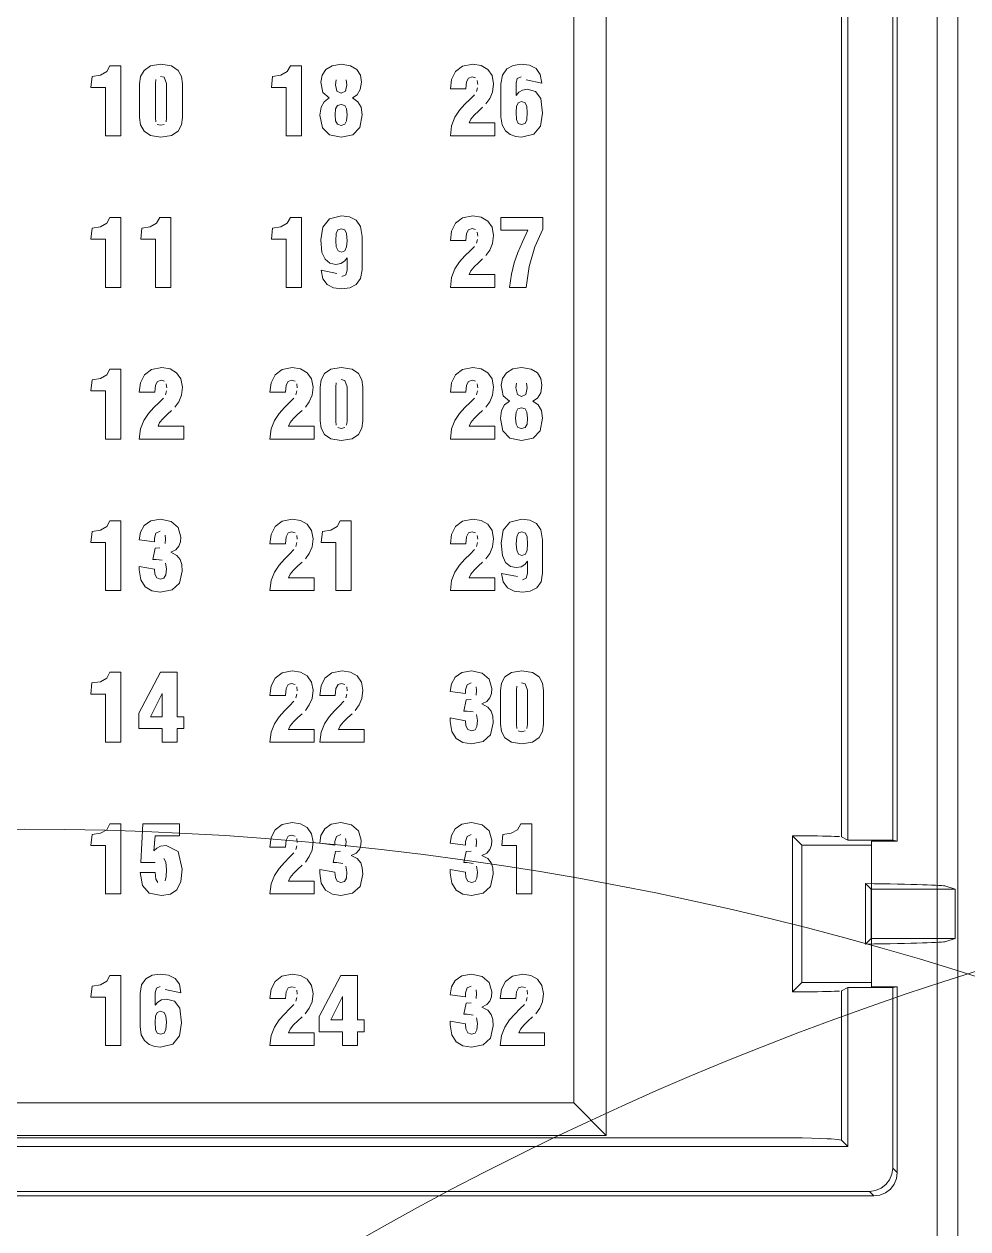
# Model space of a CAD drawing. Header units: millimetres. Extents: x -6000 to 26000, y -6000 to 26000.
# Drawn here: x 122.663 to 125.454, y -4328.751 to -4325.187 of the extents above; entities that cross this region are included whole.
import ezdxf

# ---------------------------------------------------------------- set-up
doc = ezdxf.new("R2010")
doc.units = ezdxf.units.MM
doc.header["$MEASUREMENT"] = 0
doc.layers.add('Чертеж и Рисунок_Ном._пера__7', color=7, linetype='Continuous', lineweight=15)

msp = doc.modelspace()

# ---------------------------------------------------------------- linework, layer by layer
at = {"layer": 'Чертеж и Рисунок_Ном._пера__7', "color": 7, "linetype": 'Continuous', "lineweight": 15}
for p, q in [((125.3639, -4328.7722), (125.3639, -4322.1764)), ((125.4242, -4322.1764), (125.4242, -4328.7722)), ((125.4242, -4322.1764), (125.4242, -4328.7722)), ((125.4242, -4328.7305), (125.4242, -4322.1767)), ((125.0804, -4327.5917), (125.0804, -4323.0256)), ((125.0996, -4327.6013), (125.0996, -4323.016)), ((125.2322, -4327.6013), (125.2322, -4323.016)), ((125.2456, -4323.0133), (125.2456, -4327.6039)), ((124.2885, -4328.3784), (124.2885, -4324.4836)), ((124.3849, -4324.58), (124.3849, -4328.4748)), ((124.9355, -4327.5883), (124.9634, -4327.6162)), ((124.9355, -4328.0504), (124.9355, -4327.5883)), ((125.0996, -4327.6013), (125.0804, -4327.5917)), ((125.2322, -4327.6013), (125.0996, -4327.6013)), ((125.1691, -4327.6039), (125.1691, -4327.6162)), ((125.2456, -4327.6039), (125.1691, -4327.6039)), ((125.2456, -4327.6039), (125.2322, -4327.6013)), ((124.9634, -4328.0226), (124.9634, -4327.6162)), ((124.9634, -4327.6162), (125.1691, -4327.6162)), ((125.1691, -4328.0226), (125.1691, -4327.6162)), ((125.1512, -4327.73), (125.1512, -4327.9088)), ((125.1512, -4327.73), (125.1679, -4327.7467)), ((125.1679, -4327.7467), (125.1679, -4327.8921)), ((125.4169, -4327.7467), (125.1679, -4327.7467)), ((125.4169, -4327.7467), (125.3892, -4327.7374)), ((125.4169, -4327.7467), (125.4169, -4327.8921)), ((125.1512, -4327.9088), (125.1679, -4327.8921)), ((125.1679, -4327.8921), (125.4169, -4327.8921)), ((125.3892, -4327.9013), (125.4169, -4327.8921)), ((124.9355, -4328.0504), (124.9634, -4328.0226)), ((124.9634, -4328.0226), (125.1691, -4328.0226)), ((125.1691, -4328.0348), (125.1691, -4328.0226)), ((125.0996, -4328.0375), (125.0804, -4328.0471)), ((125.0804, -4328.4887), (125.0804, -4328.0471)), ((125.2322, -4328.0375), (125.0996, -4328.0375)), ((125.0996, -4328.5079), (125.0996, -4328.0375)), ((125.2456, -4328.0348), (125.1691, -4328.0348)), ((125.2456, -4328.0348), (125.2322, -4328.0375)), ((125.2322, -4328.5713), (125.2322, -4328.0375)), ((125.2456, -4328.0348), (125.2456, -4328.5847)), ((120.917, -4328.3784), (124.2885, -4328.3784)), ((124.2885, -4328.3784), (124.3849, -4328.4748)), ((124.8719, -4328.4817), (120.3336, -4328.4817)), ((124.3849, -4328.4748), (120.8206, -4328.4748)), ((125.0804, -4328.4887), (125.0996, -4328.5079)), ((120.1059, -4328.5079), (125.0996, -4328.5079)), ((125.2456, -4328.5847), (125.2322, -4328.5713)), ((125.1763, -4328.654), (120.0291, -4328.654)), ((120.0425, -4328.6406), (125.163, -4328.6406)), ((125.1763, -4328.654), (125.163, -4328.6406))]:
    msp.add_line(p, q, dxfattribs=at)
at = {"layer": 'Чертеж и Рисунок_Ном._пера__7', "color": 7, "linetype": 'Continuous', "lineweight": 15, "flags": 128}
for points in [[(122.904, -4325.5176), (122.9494, -4325.5176), (122.9494, -4325.3106), (122.917, -4325.3106), (122.9075, -4325.3275)], [(123.0178, -4325.324), (123.0076, -4325.3426)], [(123.037, -4325.311), (123.0178, -4325.324)], [(123.0674, -4325.3062), (123.037, -4325.311)], [(123.0991, -4325.3111), (123.0674, -4325.3062)], [(123.1187, -4325.3241), (123.0991, -4325.3111)], [(123.1286, -4325.3427), (123.1187, -4325.3241)], [(123.4378, -4325.5176), (123.4831, -4325.5176), (123.4831, -4325.3106), (123.4507, -4325.3106), (123.4413, -4325.3275)], [(123.5743, -4325.3104), (123.5555, -4325.3217), (123.5443, -4325.3383)], [(123.6006, -4325.3062), (123.5743, -4325.3104)], [(123.6287, -4325.3104), (123.6006, -4325.3062)], [(123.6473, -4325.3219), (123.6287, -4325.3104)], [(123.6577, -4325.3386), (123.6473, -4325.3219)], [(123.9597, -4325.312), (123.9392, -4325.3279)], [(123.9901, -4325.3062), (123.9597, -4325.312)], [(124.0147, -4325.31), (123.9901, -4325.3062)], [(124.0342, -4325.3213), (124.0147, -4325.31)], [(124.047, -4325.3395), (124.0342, -4325.3213)], [(124.0908, -4325.32), (124.078, -4325.338)], [(124.1331, -4325.3062), (124.1098, -4325.3096), (124.0908, -4325.32)], [(124.1577, -4325.3092), (124.1331, -4325.3062)], [(124.1771, -4325.319), (124.1577, -4325.3092)], [(124.1898, -4325.3362), (124.1771, -4325.319)], [(122.8889, -4325.3383), (122.864, -4325.3421), (122.8607, -4325.3748), (122.904, -4325.3748), (122.904, -4325.5176)], [(122.9075, -4325.3275), (122.8889, -4325.3383)], [(123.0076, -4325.3426), (123.0047, -4325.3642)], [(123.0526, -4325.4766), (123.0515, -4325.4649), (123.0515, -4325.3633), (123.0526, -4325.3516)], [(123.0668, -4325.3418), (123.0774, -4325.3443)], [(123.0774, -4325.3443), (123.0845, -4325.3633), (123.0845, -4325.4649), (123.0829, -4325.4766)], [(123.1286, -4325.4852), (123.1313, -4325.4637), (123.1313, -4325.3642), (123.1286, -4325.3427)], [(123.4227, -4325.3383), (123.3977, -4325.3421), (123.3945, -4325.3748), (123.4378, -4325.3748), (123.4378, -4325.5176)], [(123.4413, -4325.3275), (123.4227, -4325.3383)], [(123.5443, -4325.3383), (123.5405, -4325.3586), (123.5467, -4325.3895)], [(123.5883, -4325.3855), (123.5841, -4325.3665), (123.586, -4325.3522)], [(123.6155, -4325.3522), (123.6174, -4325.3665), (123.6132, -4325.3855)], [(123.6573, -4325.381), (123.6609, -4325.3586)], [(123.6609, -4325.3586), (123.6577, -4325.3386)], [(123.9275, -4325.351), (123.9238, -4325.3789), (123.9697, -4325.3789), (123.9717, -4325.3582), (123.9778, -4325.3469)], [(123.9392, -4325.3279), (123.9275, -4325.351)], [(123.9778, -4325.3469), (123.988, -4325.3436)], [(123.988, -4325.3436), (123.9983, -4325.3463)], [(124.0034, -4325.354), (124.0048, -4325.3656)], [(124.0516, -4325.3639), (124.047, -4325.3395)], [(124.078, -4325.338), (124.0734, -4325.3639), (124.0734, -4325.4613), (124.077, -4325.4856)], [(124.1181, -4325.398), (124.1181, -4325.3618), (124.1218, -4325.3479)], [(124.1218, -4325.3479), (124.1331, -4325.343)], [(124.1478, -4325.3521), (124.1944, -4325.3618), (124.1898, -4325.3362)], [(123.0047, -4325.3642), (123.0047, -4325.4637), (123.0076, -4325.4853), (123.0178, -4325.504)], [(123.5467, -4325.3895), (123.5652, -4325.4057)], [(123.6132, -4325.3855), (123.6006, -4325.3918), (123.5883, -4325.3855)], [(123.6478, -4325.3968), (123.6573, -4325.381)], [(124.0039, -4325.3754), (124.0009, -4325.3865)], [(124.0404, -4325.4073), (124.0485, -4325.3882)], [(124.0485, -4325.3882), (124.0516, -4325.3639)], [(124.1369, -4325.3825), (124.126, -4325.3889), (124.1181, -4325.398)], [(124.1514, -4325.3801), (124.1369, -4325.3825)], [(124.1756, -4325.3865), (124.1514, -4325.3801)], [(124.1909, -4325.4073), (124.1756, -4325.3865)], [(123.5652, -4325.4057), (123.5504, -4325.4169), (123.5413, -4325.4333)], [(123.5844, -4325.4379), (123.5898, -4325.4281), (123.6006, -4325.4251)], [(123.6006, -4325.4251), (123.6112, -4325.4282)], [(123.6112, -4325.4282), (123.6167, -4325.4381), (123.6182, -4325.456)], [(123.6341, -4325.4057), (123.6478, -4325.3968)], [(123.6498, -4325.4168), (123.6341, -4325.4057)], [(123.6596, -4325.4331), (123.6498, -4325.4168)], [(123.9668, -4325.4244), (123.9511, -4325.442)], [(123.9821, -4325.4094), (123.9668, -4325.4244)], [(123.9951, -4325.3963), (123.9821, -4325.4094)], [(124.0286, -4325.4234), (124.0404, -4325.4073)], [(124.1181, -4325.4481), (124.1193, -4325.4308), (124.1241, -4325.42), (124.1343, -4325.4163), (124.1448, -4325.4201)], [(124.1448, -4325.4201), (124.15, -4325.431)], [(124.15, -4325.431), (124.1514, -4325.4484)], [(124.1901, -4325.4887), (124.1962, -4325.4507), (124.1909, -4325.4073)], [(123.5413, -4325.4333), (123.5382, -4325.4566), (123.5452, -4325.4936)], [(123.5829, -4325.456), (123.5844, -4325.4379)], [(123.5844, -4325.4733), (123.5829, -4325.456)], [(123.6182, -4325.456), (123.6168, -4325.4733)], [(123.656, -4325.4934), (123.663, -4325.456), (123.6596, -4325.4331)], [(123.9374, -4325.463), (123.9275, -4325.4879)], [(123.9511, -4325.442), (123.9374, -4325.463)], [(123.984, -4325.4687), (123.9941, -4325.4567)], [(123.9941, -4325.4567), (124.0067, -4325.4445)], [(124.0067, -4325.4445), (124.0192, -4325.433)], [(124.1194, -4325.4698), (124.1181, -4325.4481)], [(124.1514, -4325.4484), (124.1501, -4325.4703)], [(123.0774, -4325.4839), (123.0668, -4325.4864), (123.0571, -4325.4839)], [(123.1187, -4325.5039), (123.1286, -4325.4852)], [(123.5452, -4325.4936), (123.5661, -4325.5151)], [(123.5898, -4325.4834), (123.5844, -4325.4733)], [(123.6114, -4325.4834), (123.6006, -4325.4867), (123.5898, -4325.4834)], [(123.6168, -4325.4733), (123.6114, -4325.4834)], [(123.6351, -4325.515), (123.656, -4325.4934)], [(123.9238, -4325.5176), (124.0551, -4325.5176), (124.0551, -4325.4796), (123.9792, -4325.4796), (123.984, -4325.4687)], [(123.9275, -4325.4879), (123.9238, -4325.5176)], [(124.077, -4325.4856), (124.0865, -4325.5029)], [(124.1242, -4325.4811), (124.1194, -4325.4698)], [(124.1343, -4325.4843), (124.1242, -4325.4811)], [(124.1449, -4325.4813), (124.1343, -4325.4843)], [(124.1501, -4325.4703), (124.1449, -4325.4813)], [(124.1702, -4325.5133), (124.1901, -4325.4887)], [(123.0178, -4325.504), (123.037, -4325.5171)], [(123.037, -4325.5171), (123.0674, -4325.522)], [(123.0674, -4325.522), (123.0991, -4325.517)], [(123.0991, -4325.517), (123.1187, -4325.5039)], [(123.5661, -4325.5151), (123.6006, -4325.522)], [(123.6006, -4325.522), (123.6351, -4325.515)], [(124.0865, -4325.5029), (124.1004, -4325.5141), (124.1169, -4325.5202), (124.1343, -4325.522)], [(124.1343, -4325.522), (124.1702, -4325.5133)], [(122.8889, -4325.7869), (122.864, -4325.7906), (122.8607, -4325.8233), (122.904, -4325.8233), (122.904, -4325.9661)], [(122.9075, -4325.7761), (122.8889, -4325.7869)], [(122.904, -4325.9661), (122.9494, -4325.9661), (122.9494, -4325.7591), (122.917, -4325.7591), (122.9075, -4325.7761)], [(123.0364, -4325.7869), (123.0115, -4325.7906), (123.0082, -4325.8233), (123.0515, -4325.8233), (123.0515, -4325.9661)], [(123.055, -4325.7761), (123.0364, -4325.7869)], [(123.0515, -4325.9661), (123.0969, -4325.9661), (123.0969, -4325.7591), (123.0645, -4325.7591), (123.055, -4325.7761)], [(123.4227, -4325.7869), (123.3977, -4325.7906), (123.3945, -4325.8233), (123.4378, -4325.8233), (123.4378, -4325.9661)], [(123.4413, -4325.7761), (123.4227, -4325.7869)], [(123.4378, -4325.9661), (123.4831, -4325.9661), (123.4831, -4325.7591), (123.4507, -4325.7591), (123.4413, -4325.7761)], [(123.5463, -4325.7876), (123.5402, -4325.8254), (123.5438, -4325.8624)], [(123.6015, -4325.7547), (123.5659, -4325.7633), (123.5463, -4325.7876)], [(123.6251, -4325.7577), (123.6015, -4325.7547)], [(123.658, -4325.7864), (123.6447, -4325.7676), (123.6251, -4325.7577)], [(123.6583, -4325.9397), (123.663, -4325.914), (123.663, -4325.8157), (123.658, -4325.7864)], [(123.9392, -4325.7764), (123.9275, -4325.7996)], [(123.9597, -4325.7606), (123.9392, -4325.7764)], [(123.9901, -4325.7547), (123.9597, -4325.7606)], [(124.0147, -4325.7586), (123.9901, -4325.7547)], [(124.0342, -4325.7699), (124.0147, -4325.7586)], [(124.047, -4325.788), (124.0342, -4325.7699)], [(124.1736, -4325.846), (124.1976, -4325.7936), (124.1976, -4325.7591), (124.0728, -4325.7591), (124.0728, -4325.7971), (124.1526, -4325.7971), (124.1368, -4325.831)], [(123.585, -4325.8286), (123.5862, -4325.8067)], [(123.5862, -4325.8067), (123.5911, -4325.7955)], [(123.5911, -4325.7955), (123.6015, -4325.7924)], [(123.6015, -4325.7924), (123.6117, -4325.7957)], [(123.6117, -4325.7957), (123.6168, -4325.8069)], [(123.6168, -4325.8069), (123.6182, -4325.8286)], [(123.9275, -4325.7996), (123.9238, -4325.8275), (123.9697, -4325.8275), (123.9717, -4325.8068), (123.9778, -4325.7955)], [(123.9778, -4325.7955), (123.988, -4325.7921)], [(123.988, -4325.7921), (123.9983, -4325.7949)], [(124.0034, -4325.8026), (124.0048, -4325.8142)], [(124.0516, -4325.8124), (124.047, -4325.788)], [(124.0485, -4325.8367), (124.0516, -4325.8124)], [(123.5864, -4325.8463), (123.585, -4325.8286)], [(123.6015, -4325.8619), (123.5916, -4325.8578), (123.5864, -4325.8463)], [(123.6117, -4325.8578), (123.6015, -4325.8619)], [(123.6168, -4325.8463), (123.6117, -4325.8578)], [(123.6182, -4325.8286), (123.6168, -4325.8463)], [(123.9821, -4325.8579), (123.9668, -4325.8729)], [(123.9951, -4325.8448), (123.9821, -4325.8579)], [(124.0039, -4325.824), (124.0009, -4325.8351)], [(124.0286, -4325.8719), (124.0404, -4325.8558)], [(124.0404, -4325.8558), (124.0485, -4325.8367)], [(124.1368, -4325.831), (124.1235, -4325.8624)], [(124.1566, -4325.9043), (124.1736, -4325.846)], [(123.5438, -4325.8624), (123.5534, -4325.8829)], [(123.5534, -4325.8829), (123.5676, -4325.8945)], [(123.5676, -4325.8945), (123.5847, -4325.8981)], [(123.5994, -4325.8954), (123.6104, -4325.8884)], [(123.6104, -4325.8884), (123.6182, -4325.879), (123.6182, -4325.9149), (123.6145, -4325.9288)], [(123.9511, -4325.8906), (123.9374, -4325.9115)], [(123.9668, -4325.8729), (123.9511, -4325.8906)], [(123.9941, -4325.9053), (124.0067, -4325.8931)], [(124.0067, -4325.8931), (124.0192, -4325.8816)], [(124.1128, -4325.8937), (124.1044, -4325.9274)], [(124.1235, -4325.8624), (124.1128, -4325.8937)], [(123.5417, -4325.9149), (123.5463, -4325.9405), (123.559, -4325.9577)], [(123.5883, -4325.9246), (123.5417, -4325.9149)], [(123.5847, -4325.8981), (123.5994, -4325.8954)], [(123.6145, -4325.9288), (123.6029, -4325.9337)], [(123.9238, -4325.9661), (124.0551, -4325.9661), (124.0551, -4325.9281), (123.9792, -4325.9281), (123.984, -4325.9173)], [(123.9374, -4325.9115), (123.9275, -4325.9365)], [(123.984, -4325.9173), (123.9941, -4325.9053)], [(124.1044, -4325.9274), (124.0984, -4325.9661), (124.1482, -4325.9661)], [(124.1482, -4325.9661), (124.1566, -4325.9043)], [(123.559, -4325.9577), (123.5784, -4325.9675)], [(123.6263, -4325.9673), (123.6454, -4325.9573)], [(123.6454, -4325.9573), (123.6583, -4325.9397)], [(123.9275, -4325.9365), (123.9238, -4325.9661)], [(123.5784, -4325.9675), (123.6029, -4325.9705), (123.6263, -4325.9673)], [(122.904, -4326.4147), (122.9494, -4326.4147), (122.9494, -4326.2077), (122.917, -4326.2077), (122.9075, -4326.2246)], [(123.0397, -4326.2091), (123.0192, -4326.225)], [(123.0701, -4326.2033), (123.0397, -4326.2091)], [(123.0947, -4326.2072), (123.0701, -4326.2033)], [(123.1142, -4326.2185), (123.0947, -4326.2072)], [(123.426, -4326.2091), (123.4054, -4326.225)], [(123.4563, -4326.2033), (123.426, -4326.2091)], [(123.481, -4326.2072), (123.4563, -4326.2033)], [(123.5004, -4326.2185), (123.481, -4326.2072)], [(123.5707, -4326.2081), (123.5515, -4326.2211)], [(123.6012, -4326.2033), (123.5707, -4326.2081)], [(123.6329, -4326.2082), (123.6012, -4326.2033)], [(123.6525, -4326.2212), (123.6329, -4326.2082)], [(123.9597, -4326.2091), (123.9392, -4326.225)], [(123.9901, -4326.2033), (123.9597, -4326.2091)], [(124.0147, -4326.2072), (123.9901, -4326.2033)], [(124.0342, -4326.2185), (124.0147, -4326.2072)], [(124.1081, -4326.2075), (124.0893, -4326.2188), (124.078, -4326.2354)], [(124.1343, -4326.2033), (124.1081, -4326.2075)], [(124.1624, -4326.2076), (124.1343, -4326.2033)], [(124.1811, -4326.219), (124.1624, -4326.2076)], [(122.8889, -4326.2354), (122.864, -4326.2392), (122.8607, -4326.2719), (122.904, -4326.2719), (122.904, -4326.4147)], [(122.9075, -4326.2246), (122.8889, -4326.2354)], [(123.0075, -4326.2481), (123.0038, -4326.276), (123.0497, -4326.276), (123.0517, -4326.2554), (123.0578, -4326.2441)], [(123.0192, -4326.225), (123.0075, -4326.2481)], [(123.0578, -4326.2441), (123.068, -4326.2407)], [(123.068, -4326.2407), (123.0783, -4326.2434)], [(123.127, -4326.2366), (123.1142, -4326.2185)], [(123.1316, -4326.261), (123.127, -4326.2366)], [(123.3938, -4326.2481), (123.3901, -4326.276), (123.436, -4326.276), (123.438, -4326.2554), (123.4441, -4326.2441)], [(123.4054, -4326.225), (123.3938, -4326.2481)], [(123.4441, -4326.2441), (123.4543, -4326.2407)], [(123.4543, -4326.2407), (123.4645, -4326.2434)], [(123.5132, -4326.2366), (123.5004, -4326.2185)], [(123.5178, -4326.261), (123.5132, -4326.2366)], [(123.5414, -4326.2397), (123.5385, -4326.2613)], [(123.5515, -4326.2211), (123.5414, -4326.2397)], [(123.5864, -4326.3737), (123.5853, -4326.362), (123.5853, -4326.2604), (123.5864, -4326.2487)], [(123.6006, -4326.2389), (123.6112, -4326.2414)], [(123.6112, -4326.2414), (123.6182, -4326.2604), (123.6182, -4326.362), (123.6167, -4326.3737)], [(123.6623, -4326.2398), (123.6525, -4326.2212)], [(123.6623, -4326.3823), (123.6651, -4326.3608), (123.6651, -4326.2613), (123.6623, -4326.2398)], [(123.9275, -4326.2481), (123.9238, -4326.276), (123.9697, -4326.276), (123.9717, -4326.2554), (123.9778, -4326.2441)], [(123.9392, -4326.225), (123.9275, -4326.2481)], [(123.9778, -4326.2441), (123.988, -4326.2407)], [(123.988, -4326.2407), (123.9983, -4326.2434)], [(124.047, -4326.2366), (124.0342, -4326.2185)], [(124.0516, -4326.261), (124.047, -4326.2366)], [(124.078, -4326.2354), (124.0743, -4326.2557), (124.0804, -4326.2867)], [(124.122, -4326.2826), (124.1178, -4326.2636), (124.1197, -4326.2493)], [(124.1492, -4326.2493), (124.1511, -4326.2636), (124.1469, -4326.2826)], [(124.1914, -4326.2357), (124.1811, -4326.219)], [(124.1947, -4326.2557), (124.1914, -4326.2357)], [(123.0839, -4326.2725), (123.0809, -4326.2836)], [(123.0834, -4326.2511), (123.0848, -4326.2628)], [(123.1204, -4326.3044), (123.1285, -4326.2853)], [(123.1285, -4326.2853), (123.1316, -4326.261)], [(123.4701, -4326.2725), (123.4671, -4326.2836)], [(123.4696, -4326.2511), (123.471, -4326.2628)], [(123.5066, -4326.3044), (123.5148, -4326.2853)], [(123.5148, -4326.2853), (123.5178, -4326.261)], [(123.5385, -4326.2613), (123.5385, -4326.3608), (123.5414, -4326.3824), (123.5515, -4326.4011)], [(124.0039, -4326.2725), (124.0009, -4326.2836)], [(124.0034, -4326.2511), (124.0048, -4326.2628)], [(124.0404, -4326.3044), (124.0485, -4326.2853)], [(124.0485, -4326.2853), (124.0516, -4326.261)], [(124.1469, -4326.2826), (124.1343, -4326.289), (124.122, -4326.2826)], [(124.1815, -4326.2939), (124.191, -4326.2781)], [(124.191, -4326.2781), (124.1947, -4326.2557)], [(123.0468, -4326.3215), (123.0311, -4326.3391)], [(123.0621, -4326.3065), (123.0468, -4326.3215)], [(123.0751, -4326.2934), (123.0621, -4326.3065)], [(123.1086, -4326.3205), (123.1204, -4326.3044)], [(123.4331, -4326.3215), (123.4174, -4326.3391)], [(123.4484, -4326.3065), (123.4331, -4326.3215)], [(123.4613, -4326.2934), (123.4484, -4326.3065)], [(123.4949, -4326.3205), (123.5066, -4326.3044)], [(123.9668, -4326.3215), (123.9511, -4326.3391)], [(123.9821, -4326.3065), (123.9668, -4326.3215)], [(123.9951, -4326.2934), (123.9821, -4326.3065)], [(124.0286, -4326.3205), (124.0404, -4326.3044)], [(124.099, -4326.3028), (124.0841, -4326.314), (124.075, -4326.3304)], [(124.0804, -4326.2867), (124.099, -4326.3028)], [(124.1679, -4326.3028), (124.1815, -4326.2939)], [(124.1835, -4326.3139), (124.1679, -4326.3028)], [(124.1933, -4326.3302), (124.1835, -4326.3139)], [(123.0311, -4326.3391), (123.0174, -4326.3601)], [(123.064, -4326.3659), (123.0741, -4326.3538)], [(123.0741, -4326.3538), (123.0867, -4326.3416)], [(123.0867, -4326.3416), (123.0992, -4326.3301)], [(123.4174, -4326.3391), (123.4036, -4326.3601)], [(123.4502, -4326.3659), (123.4603, -4326.3538)], [(123.4603, -4326.3538), (123.473, -4326.3416)], [(123.473, -4326.3416), (123.4854, -4326.3301)], [(123.9511, -4326.3391), (123.9374, -4326.3601)], [(123.984, -4326.3659), (123.9941, -4326.3538)], [(123.9941, -4326.3538), (124.0067, -4326.3416)], [(124.0067, -4326.3416), (124.0192, -4326.3301)], [(124.075, -4326.3304), (124.0719, -4326.3537), (124.0789, -4326.3907)], [(124.1167, -4326.3531), (124.1182, -4326.335)], [(124.1182, -4326.3704), (124.1167, -4326.3531)], [(124.1182, -4326.335), (124.1236, -4326.3252), (124.1343, -4326.3222)], [(124.1343, -4326.3222), (124.1449, -4326.3253)], [(124.1449, -4326.3253), (124.1504, -4326.3352), (124.152, -4326.3531)], [(124.152, -4326.3531), (124.1506, -4326.3704)], [(124.1897, -4326.3905), (124.1967, -4326.3531), (124.1933, -4326.3302)], [(123.0038, -4326.4147), (123.1351, -4326.4147), (123.1351, -4326.3767), (123.0592, -4326.3767), (123.064, -4326.3659)], [(123.0075, -4326.385), (123.0038, -4326.4147)], [(123.0174, -4326.3601), (123.0075, -4326.385)], [(123.3901, -4326.4147), (123.5214, -4326.4147), (123.5214, -4326.3767), (123.4454, -4326.3767), (123.4502, -4326.3659)], [(123.3938, -4326.385), (123.3901, -4326.4147)], [(123.4036, -4326.3601), (123.3938, -4326.385)], [(123.6112, -4326.381), (123.6006, -4326.3835), (123.5909, -4326.381)], [(123.6525, -4326.401), (123.6623, -4326.3823)], [(123.9238, -4326.4147), (124.0551, -4326.4147), (124.0551, -4326.3767), (123.9792, -4326.3767), (123.984, -4326.3659)], [(123.9275, -4326.385), (123.9238, -4326.4147)], [(123.9374, -4326.3601), (123.9275, -4326.385)], [(124.0789, -4326.3907), (124.0998, -4326.4122)], [(124.1236, -4326.3805), (124.1182, -4326.3704)], [(124.1452, -4326.3805), (124.1343, -4326.3838), (124.1236, -4326.3805)], [(124.1506, -4326.3704), (124.1452, -4326.3805)], [(124.1688, -4326.4121), (124.1897, -4326.3905)], [(123.5515, -4326.4011), (123.5707, -4326.4142)], [(123.5707, -4326.4142), (123.6012, -4326.4191)], [(123.6012, -4326.4191), (123.6329, -4326.4141)], [(123.6329, -4326.4141), (123.6525, -4326.401)], [(124.0998, -4326.4122), (124.1343, -4326.4191)], [(124.1343, -4326.4191), (124.1688, -4326.4121)], [(122.9075, -4326.6732), (122.8889, -4326.684)], [(122.904, -4326.8632), (122.9494, -4326.8632), (122.9494, -4326.6563), (122.917, -4326.6563), (122.9075, -4326.6732)], [(123.0183, -4326.6704), (123.0071, -4326.69), (123.0035, -4326.7131), (123.0483, -4326.719)], [(123.0379, -4326.6569), (123.0183, -4326.6704)], [(123.0665, -4326.6518), (123.0379, -4326.6569)], [(123.0978, -4326.6585), (123.0665, -4326.6518)], [(123.1187, -4326.6769), (123.0978, -4326.6585)], [(123.1263, -4326.7046), (123.1187, -4326.6769)], [(123.4054, -4326.6735), (123.3938, -4326.6967)], [(123.426, -4326.6577), (123.4054, -4326.6735)], [(123.4563, -4326.6518), (123.426, -4326.6577)], [(123.481, -4326.6557), (123.4563, -4326.6518)], [(123.5004, -4326.667), (123.481, -4326.6557)], [(123.5132, -4326.6851), (123.5004, -4326.667)], [(123.5888, -4326.6732), (123.5702, -4326.684)], [(123.5853, -4326.8632), (123.6306, -4326.8632), (123.6306, -4326.6563), (123.5982, -4326.6563), (123.5888, -4326.6732)], [(123.9392, -4326.6735), (123.9275, -4326.6967)], [(123.9597, -4326.6577), (123.9392, -4326.6735)], [(123.9901, -4326.6518), (123.9597, -4326.6577)], [(124.0147, -4326.6557), (123.9901, -4326.6518)], [(124.0342, -4326.667), (124.0147, -4326.6557)], [(124.047, -4326.6851), (124.0342, -4326.667)], [(124.1352, -4326.6518), (124.0997, -4326.6604), (124.08, -4326.6847)], [(124.1589, -4326.6548), (124.1352, -4326.6518)], [(124.1918, -4326.6835), (124.1784, -4326.6648), (124.1589, -4326.6548)], [(122.8889, -4326.684), (122.864, -4326.6878), (122.8607, -4326.7204), (122.904, -4326.7204), (122.904, -4326.8632)], [(123.0483, -4326.719), (123.0483, -4326.7078), (123.053, -4326.693)], [(123.053, -4326.693), (123.0656, -4326.6875)], [(123.08, -4326.6988), (123.0815, -4326.7095), (123.0799, -4326.7239)], [(123.1252, -4326.719), (123.1263, -4326.7046)], [(123.3938, -4326.6967), (123.3901, -4326.7246), (123.436, -4326.7246), (123.438, -4326.7039), (123.4441, -4326.6926)], [(123.4441, -4326.6926), (123.4543, -4326.6892)], [(123.4543, -4326.6892), (123.4645, -4326.692)], [(123.4696, -4326.6997), (123.471, -4326.7113)], [(123.5178, -4326.7095), (123.5132, -4326.6851)], [(123.5148, -4326.7338), (123.5178, -4326.7095)], [(123.5702, -4326.684), (123.5452, -4326.6878), (123.542, -4326.7204), (123.5853, -4326.7204), (123.5853, -4326.8632)], [(123.9275, -4326.6967), (123.9238, -4326.7246), (123.9697, -4326.7246), (123.9717, -4326.7039), (123.9778, -4326.6926)], [(123.9778, -4326.6926), (123.988, -4326.6892)], [(123.988, -4326.6892), (123.9983, -4326.692)], [(124.0034, -4326.6997), (124.0048, -4326.7113)], [(124.0516, -4326.7095), (124.047, -4326.6851)], [(124.0485, -4326.7338), (124.0516, -4326.7095)], [(124.08, -4326.6847), (124.074, -4326.7225), (124.0775, -4326.7596)], [(124.1187, -4326.7257), (124.1199, -4326.7038)], [(124.1199, -4326.7038), (124.1248, -4326.6926)], [(124.1248, -4326.6926), (124.1352, -4326.6895)], [(124.1352, -4326.6895), (124.1455, -4326.6928)], [(124.1455, -4326.6928), (124.1506, -4326.704)], [(124.1506, -4326.704), (124.152, -4326.7257)], [(124.192, -4326.8368), (124.1967, -4326.8111), (124.1967, -4326.7128), (124.1918, -4326.6835)], [(123.065, -4326.7364), (123.0506, -4326.7375), (123.0436, -4326.7708), (123.0539, -4326.7708), (123.0716, -4326.773)], [(123.0969, -4326.7493), (123.1119, -4326.7423)], [(123.1146, -4326.7589), (123.0969, -4326.7493)], [(123.1119, -4326.7423), (123.1209, -4326.7319)], [(123.1209, -4326.7319), (123.1252, -4326.719)], [(123.4613, -4326.7419), (123.4484, -4326.755)], [(123.4701, -4326.7211), (123.4671, -4326.7322)], [(123.5066, -4326.7529), (123.5148, -4326.7338)], [(123.9951, -4326.7419), (123.9821, -4326.755)], [(124.0039, -4326.7211), (124.0009, -4326.7322)], [(124.0404, -4326.7529), (124.0485, -4326.7338)], [(124.1202, -4326.7434), (124.1187, -4326.7257)], [(124.1352, -4326.759), (124.1253, -4326.7549), (124.1202, -4326.7434)], [(124.1506, -4326.7434), (124.1455, -4326.7549)], [(124.152, -4326.7257), (124.1506, -4326.7434)], [(123.0811, -4326.7815), (123.0839, -4326.7985)], [(123.1248, -4326.771), (123.1146, -4326.7589)], [(123.1296, -4326.7862), (123.1248, -4326.771)], [(123.4331, -4326.7701), (123.4174, -4326.7877)], [(123.4484, -4326.755), (123.4331, -4326.7701)], [(123.473, -4326.7902), (123.4854, -4326.7787)], [(123.4949, -4326.769), (123.5066, -4326.7529)], [(123.9668, -4326.7701), (123.9511, -4326.7877)], [(123.9821, -4326.755), (123.9668, -4326.7701)], [(124.0067, -4326.7902), (124.0192, -4326.7787)], [(124.0286, -4326.769), (124.0404, -4326.7529)], [(124.0775, -4326.7596), (124.0872, -4326.78)], [(124.0872, -4326.78), (124.1013, -4326.7916)], [(124.1331, -4326.7925), (124.1441, -4326.7855)], [(124.1455, -4326.7549), (124.1352, -4326.759)], [(124.1441, -4326.7855), (124.152, -4326.7761), (124.152, -4326.812), (124.1482, -4326.8259)], [(123.0499, -4326.8143), (123.0483, -4326.7993), (123.0035, -4326.7914), (123.0035, -4326.8017), (123.0082, -4326.8314)], [(123.0555, -4326.8254), (123.0499, -4326.8143)], [(123.0839, -4326.7985), (123.0823, -4326.8166), (123.0767, -4326.8266)], [(123.1229, -4326.841), (123.1307, -4326.8052)], [(123.1307, -4326.8052), (123.1296, -4326.7862)], [(123.3901, -4326.8632), (123.5214, -4326.8632), (123.5214, -4326.8253), (123.4454, -4326.8253), (123.4502, -4326.8144)], [(123.4036, -4326.8086), (123.3938, -4326.8336)], [(123.4174, -4326.7877), (123.4036, -4326.8086)], [(123.4502, -4326.8144), (123.4603, -4326.8024)], [(123.4603, -4326.8024), (123.473, -4326.7902)], [(123.9238, -4326.8632), (124.0551, -4326.8632), (124.0551, -4326.8253), (123.9792, -4326.8253), (123.984, -4326.8144)], [(123.9374, -4326.8086), (123.9275, -4326.8336)], [(123.9511, -4326.7877), (123.9374, -4326.8086)], [(123.984, -4326.8144), (123.9941, -4326.8024)], [(123.9941, -4326.8024), (124.0067, -4326.7902)], [(124.0754, -4326.812), (124.08, -4326.8376), (124.0927, -4326.8548)], [(124.1221, -4326.8217), (124.0754, -4326.812)], [(124.1013, -4326.7916), (124.1184, -4326.7952)], [(124.1184, -4326.7952), (124.1331, -4326.7925)], [(123.0082, -4326.8314), (123.0211, -4326.8519)], [(123.0211, -4326.8519), (123.0409, -4326.8638)], [(123.0659, -4326.8297), (123.0555, -4326.8254)], [(123.0767, -4326.8266), (123.0659, -4326.8297)], [(123.1007, -4326.8613), (123.1229, -4326.841)], [(123.3938, -4326.8336), (123.3901, -4326.8632)], [(123.9275, -4326.8336), (123.9238, -4326.8632)], [(124.0927, -4326.8548), (124.1121, -4326.8646)], [(124.1482, -4326.8259), (124.1367, -4326.8309)], [(124.1601, -4326.8645), (124.1792, -4326.8544)], [(124.1792, -4326.8544), (124.192, -4326.8368)], [(123.0409, -4326.8638), (123.0659, -4326.8676)], [(123.0659, -4326.8676), (123.1007, -4326.8613)], [(124.1121, -4326.8646), (124.1367, -4326.8676), (124.1601, -4326.8645)], [(122.9039, -4327.3118), (122.9492, -4327.3118), (122.9492, -4327.1048), (122.9168, -4327.1048), (122.9074, -4327.1217)], [(123.426, -4327.1062), (123.4054, -4327.1221)], [(123.4563, -4327.1004), (123.426, -4327.1062)], [(123.481, -4327.1043), (123.4563, -4327.1004)], [(123.5004, -4327.1156), (123.481, -4327.1043)], [(123.5735, -4327.1062), (123.5529, -4327.1221)], [(123.6038, -4327.1004), (123.5735, -4327.1062)], [(123.6285, -4327.1043), (123.6038, -4327.1004)], [(123.6479, -4327.1156), (123.6285, -4327.1043)], [(123.9579, -4327.1055), (123.9383, -4327.119)], [(123.9865, -4327.1004), (123.9579, -4327.1055)], [(124.0178, -4327.1071), (123.9865, -4327.1004)], [(124.1045, -4327.1053), (124.0852, -4327.1183)], [(124.1349, -4327.1004), (124.1045, -4327.1053)], [(124.1666, -4327.1053), (124.1349, -4327.1004)], [(124.1862, -4327.1184), (124.1666, -4327.1053)], [(122.8888, -4327.1325), (122.8638, -4327.1363), (122.8606, -4327.169), (122.9039, -4327.169), (122.9039, -4327.3118)], [(122.9074, -4327.1217), (122.8888, -4327.1325)], [(123.3938, -4327.1452), (123.3901, -4327.1731), (123.436, -4327.1731), (123.438, -4327.1525), (123.4441, -4327.1412)], [(123.4054, -4327.1221), (123.3938, -4327.1452)], [(123.4441, -4327.1412), (123.4543, -4327.1378)], [(123.4543, -4327.1378), (123.4645, -4327.1405)], [(123.5132, -4327.1337), (123.5004, -4327.1156)], [(123.5178, -4327.1581), (123.5132, -4327.1337)], [(123.5413, -4327.1452), (123.5376, -4327.1731), (123.5835, -4327.1731), (123.5855, -4327.1525), (123.5916, -4327.1412)], [(123.5529, -4327.1221), (123.5413, -4327.1452)], [(123.5916, -4327.1412), (123.6018, -4327.1378)], [(123.6018, -4327.1378), (123.612, -4327.1405)], [(123.6607, -4327.1337), (123.6479, -4327.1156)], [(123.6653, -4327.1581), (123.6607, -4327.1337)], [(123.9383, -4327.119), (123.9271, -4327.1385), (123.9235, -4327.1616), (123.9683, -4327.1675)], [(123.9683, -4327.1675), (123.9683, -4327.1563), (123.973, -4327.1415)], [(123.973, -4327.1415), (123.9856, -4327.136)], [(124.0387, -4327.1254), (124.0178, -4327.1071)], [(124.0463, -4327.1531), (124.0387, -4327.1254)], [(124.0751, -4327.1368), (124.0722, -4327.1584)], [(124.0852, -4327.1183), (124.0751, -4327.1368)], [(124.1343, -4327.136), (124.1449, -4327.1385)], [(124.1449, -4327.1385), (124.152, -4327.1575), (124.152, -4327.2591), (124.1504, -4327.2708)], [(124.1961, -4327.1369), (124.1862, -4327.1184)], [(124.1961, -4327.2795), (124.1988, -4327.2579), (124.1988, -4327.1584), (124.1961, -4327.1369)], [(123.4701, -4327.1696), (123.4671, -4327.1807)], [(123.4696, -4327.1482), (123.471, -4327.1599)], [(123.5148, -4327.1824), (123.5178, -4327.1581)], [(123.6176, -4327.1696), (123.6146, -4327.1807)], [(123.6171, -4327.1482), (123.6185, -4327.1599)], [(123.6623, -4327.1824), (123.6653, -4327.1581)], [(124, -4327.1474), (124.0015, -4327.1581), (123.9999, -4327.1724)], [(124.0408, -4327.1804), (124.0452, -4327.1676)], [(124.0452, -4327.1676), (124.0463, -4327.1531)], [(124.0722, -4327.1584), (124.0722, -4327.2579), (124.0751, -4327.2795), (124.0852, -4327.2982)], [(124.1201, -4327.2708), (124.119, -4327.2591), (124.119, -4327.1575), (124.1201, -4327.1458)], [(123.4484, -4327.2036), (123.4331, -4327.2186)], [(123.4613, -4327.1905), (123.4484, -4327.2036)], [(123.4949, -4327.2176), (123.5066, -4327.2015)], [(123.5066, -4327.2015), (123.5148, -4327.1824)], [(123.5959, -4327.2036), (123.5806, -4327.2186)], [(123.6088, -4327.1905), (123.5959, -4327.2036)], [(123.6424, -4327.2176), (123.6541, -4327.2015)], [(123.6541, -4327.2015), (123.6623, -4327.1824)], [(123.985, -4327.185), (123.9706, -4327.1861), (123.9636, -4327.2193), (123.9739, -4327.2193), (123.9916, -4327.2216)], [(124.0169, -4327.1979), (124.0319, -4327.1908)], [(124.0346, -4327.2075), (124.0169, -4327.1979)], [(124.0319, -4327.1908), (124.0408, -4327.1804)], [(124.0448, -4327.2195), (124.0346, -4327.2075)], [(123.4174, -4327.2362), (123.4036, -4327.2572)], [(123.4331, -4327.2186), (123.4174, -4327.2362)], [(123.4603, -4327.2509), (123.473, -4327.2387)], [(123.473, -4327.2387), (123.4854, -4327.2272)], [(123.5649, -4327.2362), (123.5511, -4327.2572)], [(123.5806, -4327.2186), (123.5649, -4327.2362)], [(123.6078, -4327.2509), (123.6205, -4327.2387)], [(123.6205, -4327.2387), (123.6329, -4327.2272)], [(123.9699, -4327.2628), (123.9683, -4327.2479), (123.9235, -4327.2399), (123.9235, -4327.2503), (123.9282, -4327.28)], [(124.0039, -4327.247), (124.0023, -4327.2652), (123.9967, -4327.2752)], [(124.0011, -4327.23), (124.0039, -4327.247)], [(124.0496, -4327.2348), (124.0448, -4327.2195)], [(124.0507, -4327.2538), (124.0496, -4327.2348)], [(123.3901, -4327.3118), (123.5214, -4327.3118), (123.5214, -4327.2738), (123.4454, -4327.2738), (123.4502, -4327.263)], [(123.3938, -4327.2821), (123.3901, -4327.3118)], [(123.4036, -4327.2572), (123.3938, -4327.2821)], [(123.4502, -4327.263), (123.4603, -4327.2509)], [(123.5376, -4327.3118), (123.6689, -4327.3118), (123.6689, -4327.2738), (123.5929, -4327.2738), (123.5977, -4327.263)], [(123.5413, -4327.2821), (123.5376, -4327.3118)], [(123.5511, -4327.2572), (123.5413, -4327.2821)], [(123.5977, -4327.263), (123.6078, -4327.2509)], [(123.9282, -4327.28), (123.9411, -4327.3005)], [(123.9755, -4327.2739), (123.9699, -4327.2628)], [(123.9859, -4327.2782), (123.9755, -4327.2739)], [(123.9967, -4327.2752), (123.9859, -4327.2782)], [(124.0428, -4327.2896), (124.0507, -4327.2538)], [(124.1449, -4327.2781), (124.1343, -4327.2806), (124.1246, -4327.2781)], [(124.1862, -4327.2981), (124.1961, -4327.2795)], [(123.9411, -4327.3005), (123.9609, -4327.3124)], [(123.9609, -4327.3124), (123.9859, -4327.3162)], [(123.9859, -4327.3162), (124.0207, -4327.3098)], [(124.0207, -4327.3098), (124.0428, -4327.2896)], [(124.0852, -4327.2982), (124.1045, -4327.3113)], [(124.1045, -4327.3113), (124.1349, -4327.3162)], [(124.1349, -4327.3162), (124.1666, -4327.3112)], [(124.1666, -4327.3112), (124.1862, -4327.2981)], [(122.904, -4327.7603), (122.9494, -4327.7603), (122.9494, -4327.5534), (122.917, -4327.5534), (122.9075, -4327.5703)], [(123.0509, -4327.5887), (123.1231, -4327.5887), (123.1231, -4327.5534), (123.0147, -4327.5534), (123.0088, -4327.6673), (123.0509, -4327.6673)], [(123.426, -4327.5548), (123.4054, -4327.5706)], [(123.4563, -4327.549), (123.426, -4327.5548)], [(123.481, -4327.5528), (123.4563, -4327.549)], [(123.5004, -4327.5641), (123.481, -4327.5528)], [(123.5132, -4327.5822), (123.5004, -4327.5641)], [(123.5521, -4327.5676), (123.5409, -4327.5871), (123.5373, -4327.6102), (123.582, -4327.6161)], [(123.5717, -4327.554), (123.5521, -4327.5676)], [(123.6003, -4327.549), (123.5717, -4327.554)], [(123.6316, -4327.5556), (123.6003, -4327.549)], [(123.6525, -4327.574), (123.6316, -4327.5556)], [(123.9383, -4327.5676), (123.9271, -4327.5871), (123.9235, -4327.6102), (123.9683, -4327.6161)], [(123.9579, -4327.554), (123.9383, -4327.5676)], [(123.9865, -4327.549), (123.9579, -4327.554)], [(124.0178, -4327.5556), (123.9865, -4327.549)], [(124.0387, -4327.574), (124.0178, -4327.5556)], [(124.119, -4327.7603), (124.1644, -4327.7603), (124.1644, -4327.5534), (124.132, -4327.5534), (124.1225, -4327.5703)], [(122.8889, -4327.5811), (122.864, -4327.5849), (122.8607, -4327.6175), (122.904, -4327.6175), (122.904, -4327.7603)], [(122.9075, -4327.5703), (122.8889, -4327.5811)], [(123.0555, -4327.6253), (123.0471, -4327.6334), (123.0509, -4327.5887)], [(123.3938, -4327.5938), (123.3901, -4327.6217), (123.436, -4327.6217), (123.438, -4327.601), (123.4441, -4327.5897)], [(123.4054, -4327.5706), (123.3938, -4327.5938)], [(123.4441, -4327.5897), (123.4543, -4327.5863)], [(123.4543, -4327.5863), (123.4645, -4327.5891)], [(123.4696, -4327.5968), (123.471, -4327.6084)], [(123.5178, -4327.6067), (123.5132, -4327.5822)], [(123.582, -4327.6161), (123.582, -4327.6049), (123.5867, -4327.5901)], [(123.5867, -4327.5901), (123.5994, -4327.5846)], [(123.6137, -4327.596), (123.6153, -4327.6067), (123.6137, -4327.621)], [(123.66, -4327.6017), (123.6525, -4327.574)], [(123.6589, -4327.6161), (123.66, -4327.6017)], [(123.9683, -4327.6161), (123.9683, -4327.6049), (123.973, -4327.5901)], [(123.973, -4327.5901), (123.9856, -4327.5846)], [(124, -4327.596), (124.0015, -4327.6067), (123.9999, -4327.621)], [(124.0463, -4327.6017), (124.0387, -4327.574)], [(124.0452, -4327.6161), (124.0463, -4327.6017)], [(124.1039, -4327.5811), (124.079, -4327.5849), (124.0757, -4327.6175), (124.119, -4327.6175), (124.119, -4327.7603)], [(124.1225, -4327.5703), (124.1039, -4327.5811)], [(124.9355, -4327.5883), (124.9651, -4327.5885), (124.9925, -4327.5888), (125.0092, -4327.589), (125.0245, -4327.5893), (125.0382, -4327.5896), (125.0502, -4327.5899), (125.0603, -4327.5902), (125.0746, -4327.5909)], [(123.0833, -4327.617), (123.0669, -4327.6193), (123.0555, -4327.6253)], [(123.1187, -4327.6346), (123.0833, -4327.617)], [(123.1267, -4327.7241), (123.1307, -4327.6867), (123.1187, -4327.6346)], [(123.4613, -4327.6391), (123.4484, -4327.6521)], [(123.4701, -4327.6182), (123.4671, -4327.6293)], [(123.5066, -4327.65), (123.5148, -4327.631)], [(123.5148, -4327.631), (123.5178, -4327.6067)], [(123.5988, -4327.6336), (123.5844, -4327.6346), (123.5773, -4327.6679), (123.5876, -4327.6679), (123.6053, -4327.6702)], [(123.6306, -4327.6464), (123.6456, -4327.6394)], [(123.6456, -4327.6394), (123.6546, -4327.629)], [(123.6546, -4327.629), (123.6589, -4327.6161)], [(123.985, -4327.6336), (123.9706, -4327.6346), (123.9636, -4327.6679), (123.9739, -4327.6679), (123.9916, -4327.6702)], [(124.0169, -4327.6464), (124.0319, -4327.6394)], [(124.0319, -4327.6394), (124.0408, -4327.629)], [(124.0408, -4327.629), (124.0452, -4327.6161)], [(123.0768, -4327.6552), (123.0822, -4327.6665)], [(123.0822, -4327.6665), (123.0839, -4327.6885), (123.083, -4327.7089)], [(123.4331, -4327.6672), (123.4174, -4327.6848)], [(123.4484, -4327.6521), (123.4331, -4327.6672)], [(123.473, -4327.6873), (123.4854, -4327.6758)], [(123.4949, -4327.6661), (123.5066, -4327.65)], [(123.6483, -4327.656), (123.6306, -4327.6464)], [(123.6586, -4327.6681), (123.6483, -4327.656)], [(123.6633, -4327.6833), (123.6586, -4327.6681)], [(124.0346, -4327.656), (124.0169, -4327.6464)], [(124.0448, -4327.6681), (124.0346, -4327.656)], [(124.0496, -4327.6833), (124.0448, -4327.6681)], [(123.0528, -4327.7163), (123.0509, -4327.6968), (123.0065, -4327.6968), (123.0129, -4327.7359)], [(123.083, -4327.7089), (123.0801, -4327.7214)], [(123.3901, -4327.7603), (123.5214, -4327.7603), (123.5214, -4327.7224), (123.4454, -4327.7224), (123.4502, -4327.7115)], [(123.4036, -4327.7057), (123.3938, -4327.7307)], [(123.4174, -4327.6848), (123.4036, -4327.7057)], [(123.4502, -4327.7115), (123.4603, -4327.6995)], [(123.4603, -4327.6995), (123.473, -4327.6873)], [(123.5837, -4327.7114), (123.582, -4327.6965), (123.5373, -4327.6885), (123.5373, -4327.6988), (123.5419, -4327.7285)], [(123.5892, -4327.7225), (123.5837, -4327.7114)], [(123.6176, -4327.6956), (123.6161, -4327.7137), (123.6105, -4327.7237)], [(123.6149, -4327.6786), (123.6176, -4327.6956)], [(123.6566, -4327.7382), (123.6645, -4327.7023)], [(123.6645, -4327.7023), (123.6633, -4327.6833)], [(123.9699, -4327.7114), (123.9683, -4327.6965), (123.9235, -4327.6885), (123.9235, -4327.6988), (123.9282, -4327.7285)], [(123.9755, -4327.7225), (123.9699, -4327.7114)], [(124.0039, -4327.6956), (124.0023, -4327.7137), (123.9967, -4327.7237)], [(124.0011, -4327.6786), (124.0039, -4327.6956)], [(124.0428, -4327.7382), (124.0507, -4327.7023)], [(124.0507, -4327.7023), (124.0496, -4327.6833)], [(123.0129, -4327.7359), (123.0333, -4327.7578)], [(123.0583, -4327.7265), (123.0528, -4327.7163)], [(123.1149, -4327.7482), (123.1267, -4327.7241)], [(123.3938, -4327.7307), (123.3901, -4327.7603)], [(123.5419, -4327.7285), (123.5549, -4327.749)], [(123.5997, -4327.7268), (123.5892, -4327.7225)], [(123.6105, -4327.7237), (123.5997, -4327.7268)], [(123.6344, -4327.7584), (123.6566, -4327.7382)], [(123.9282, -4327.7285), (123.9411, -4327.749)], [(123.9859, -4327.7268), (123.9755, -4327.7225)], [(123.9967, -4327.7237), (123.9859, -4327.7268)], [(124.0207, -4327.7584), (124.0428, -4327.7382)], [(123.0333, -4327.7578), (123.0692, -4327.7648)], [(123.0692, -4327.7648), (123.0956, -4327.761)], [(123.0956, -4327.761), (123.1149, -4327.7482)], [(123.5549, -4327.749), (123.5747, -4327.7609)], [(123.5747, -4327.7609), (123.5997, -4327.7648)], [(123.5997, -4327.7648), (123.6344, -4327.7584)], [(123.9411, -4327.749), (123.9609, -4327.7609)], [(123.9609, -4327.7609), (123.9859, -4327.7648)], [(123.9859, -4327.7648), (124.0207, -4327.7584)], [(122.8889, -4328.0296), (122.864, -4328.0334), (122.8607, -4328.0661), (122.904, -4328.0661), (122.904, -4328.2089)], [(122.9075, -4328.0189), (122.8889, -4328.0296)], [(122.904, -4328.2089), (122.9494, -4328.2089), (122.9494, -4328.0019), (122.917, -4328.0019), (122.9075, -4328.0189)], [(123.0105, -4328.0293), (123.0059, -4328.0552), (123.0059, -4328.1527), (123.0095, -4328.177)], [(123.0233, -4328.0114), (123.0105, -4328.0293)], [(123.0656, -4327.9975), (123.0423, -4328.0009), (123.0233, -4328.0114)], [(123.0902, -4328.0006), (123.0656, -4327.9975)], [(123.0803, -4328.0434), (123.1269, -4328.0532), (123.1223, -4328.0275)], [(123.1096, -4328.0103), (123.0902, -4328.0006)], [(123.1223, -4328.0275), (123.1096, -4328.0103)], [(123.4053, -4328.0192), (123.3936, -4328.0424)], [(123.4258, -4328.0034), (123.4053, -4328.0192)], [(123.4562, -4327.9975), (123.4258, -4328.0034)], [(123.4808, -4328.0014), (123.4562, -4327.9975)], [(123.5003, -4328.0127), (123.4808, -4328.0014)], [(123.5131, -4328.0308), (123.5003, -4328.0127)], [(123.5177, -4328.0552), (123.5131, -4328.0308)], [(123.9383, -4328.0161), (123.9271, -4328.0356), (123.9235, -4328.0587), (123.9683, -4328.0646)], [(123.9579, -4328.0026), (123.9383, -4328.0161)], [(123.9865, -4327.9975), (123.9579, -4328.0026)], [(124.0178, -4328.0042), (123.9865, -4327.9975)], [(124.0387, -4328.0225), (124.0178, -4328.0042)], [(124.0463, -4328.0502), (124.0387, -4328.0225)], [(124.0867, -4328.0192), (124.075, -4328.0424)], [(124.1072, -4328.0034), (124.0867, -4328.0192)], [(124.1376, -4327.9975), (124.1072, -4328.0034)], [(124.1622, -4328.0014), (124.1376, -4327.9975)], [(124.1817, -4328.0127), (124.1622, -4328.0014)], [(124.1945, -4328.0308), (124.1817, -4328.0127)], [(124.1991, -4328.0552), (124.1945, -4328.0308)], [(123.0506, -4328.0894), (123.0506, -4328.0532), (123.0543, -4328.0392)], [(123.0543, -4328.0392), (123.0656, -4328.0343)], [(123.3936, -4328.0424), (123.3899, -4328.0702), (123.4358, -4328.0702), (123.4378, -4328.0496), (123.4439, -4328.0383)], [(123.4439, -4328.0383), (123.4541, -4328.0349)], [(123.4541, -4328.0349), (123.4644, -4328.0376)], [(123.47, -4328.0667), (123.467, -4328.0778)], [(123.4695, -4328.0453), (123.4709, -4328.057)], [(123.5146, -4328.0795), (123.5177, -4328.0552)], [(123.9683, -4328.0646), (123.9683, -4328.0534), (123.973, -4328.0386)], [(123.973, -4328.0386), (123.9856, -4328.0331)], [(124, -4328.0445), (124.0015, -4328.0552), (123.9999, -4328.0695)], [(124.0408, -4328.0775), (124.0452, -4328.0647)], [(124.0452, -4328.0647), (124.0463, -4328.0502)], [(124.075, -4328.0424), (124.0713, -4328.0702), (124.1172, -4328.0702), (124.1192, -4328.0496), (124.1253, -4328.0383)], [(124.1253, -4328.0383), (124.1355, -4328.0349)], [(124.1355, -4328.0349), (124.1458, -4328.0376)], [(124.1514, -4328.0667), (124.1484, -4328.0778)], [(124.1509, -4328.0453), (124.1523, -4328.057)], [(124.196, -4328.0795), (124.1991, -4328.0552)], [(124.9355, -4328.0504), (124.9651, -4328.0502), (124.9925, -4328.0499), (125.0092, -4328.0497), (125.0245, -4328.0494), (125.0382, -4328.0492), (125.0502, -4328.0489), (125.0603, -4328.0485), (125.0746, -4328.0478)], [(123.0694, -4328.0739), (123.0585, -4328.0802), (123.0506, -4328.0894)], [(123.0839, -4328.0714), (123.0694, -4328.0739)], [(123.1081, -4328.0779), (123.0839, -4328.0714)], [(123.1234, -4328.0986), (123.1081, -4328.0779)], [(123.1226, -4328.1801), (123.1287, -4328.1421), (123.1234, -4328.0986)], [(123.4482, -4328.1007), (123.4329, -4328.1157)], [(123.4612, -4328.0876), (123.4482, -4328.1007)], [(123.4947, -4328.1147), (123.5065, -4328.0986)], [(123.5065, -4328.0986), (123.5146, -4328.0795)], [(123.985, -4328.0821), (123.9706, -4328.0832), (123.9636, -4328.1165), (123.9739, -4328.1165), (123.9916, -4328.1187)], [(124.0169, -4328.095), (124.0319, -4328.0879)], [(124.0346, -4328.1046), (124.0169, -4328.095)], [(124.0319, -4328.0879), (124.0408, -4328.0775)], [(124.1296, -4328.1007), (124.1143, -4328.1157)], [(124.1426, -4328.0876), (124.1296, -4328.1007)], [(124.1761, -4328.1147), (124.1879, -4328.0986)], [(124.1879, -4328.0986), (124.196, -4328.0795)], [(123.0506, -4328.1394), (123.0518, -4328.1221), (123.0566, -4328.1114), (123.0668, -4328.1076), (123.0773, -4328.1114)], [(123.0519, -4328.1611), (123.0506, -4328.1394)], [(123.0773, -4328.1114), (123.0825, -4328.1223)], [(123.0825, -4328.1223), (123.0839, -4328.1397)], [(123.0839, -4328.1397), (123.0826, -4328.1616)], [(123.4172, -4328.1333), (123.4035, -4328.1543)], [(123.4329, -4328.1157), (123.4172, -4328.1333)], [(123.4602, -4328.1481), (123.4728, -4328.1358)], [(123.4728, -4328.1358), (123.4853, -4328.1244)], [(123.9699, -4328.1599), (123.9683, -4328.145), (123.9235, -4328.1371), (123.9235, -4328.1474), (123.9282, -4328.1771)], [(124.0011, -4328.1272), (124.0039, -4328.1441)], [(124.0448, -4328.1167), (124.0346, -4328.1046)], [(124.0496, -4328.1319), (124.0448, -4328.1167)], [(124.0507, -4328.1509), (124.0496, -4328.1319)], [(124.0986, -4328.1333), (124.0849, -4328.1543)], [(124.1143, -4328.1157), (124.0986, -4328.1333)], [(124.1416, -4328.1481), (124.1542, -4328.1358)], [(124.1542, -4328.1358), (124.1667, -4328.1244)], [(123.0567, -4328.1724), (123.0519, -4328.1611)], [(123.0668, -4328.1756), (123.0567, -4328.1724)], [(123.0774, -4328.1726), (123.0668, -4328.1756)], [(123.0826, -4328.1616), (123.0774, -4328.1726)], [(123.3899, -4328.2089), (123.5212, -4328.2089), (123.5212, -4328.1709), (123.4453, -4328.1709), (123.4501, -4328.1601)], [(123.4035, -4328.1543), (123.3936, -4328.1793)], [(123.4501, -4328.1601), (123.4602, -4328.1481)], [(123.9755, -4328.171), (123.9699, -4328.1599)], [(123.9859, -4328.1753), (123.9755, -4328.171)], [(123.9967, -4328.1723), (123.9859, -4328.1753)], [(124.0039, -4328.1441), (124.0023, -4328.1623), (123.9967, -4328.1723)], [(124.0428, -4328.1867), (124.0507, -4328.1509)], [(124.0713, -4328.2089), (124.2026, -4328.2089), (124.2026, -4328.1709), (124.1267, -4328.1709), (124.1315, -4328.1601)], [(124.0849, -4328.1543), (124.075, -4328.1793)], [(124.1315, -4328.1601), (124.1416, -4328.1481)], [(123.0095, -4328.177), (123.019, -4328.1942)], [(123.019, -4328.1942), (123.0329, -4328.2055), (123.0494, -4328.2115), (123.0668, -4328.2133)], [(123.0668, -4328.2133), (123.1027, -4328.2046)], [(123.1027, -4328.2046), (123.1226, -4328.1801)], [(123.3936, -4328.1793), (123.3899, -4328.2089)], [(123.9282, -4328.1771), (123.9411, -4328.1976)], [(123.9411, -4328.1976), (123.9609, -4328.2095)], [(123.9609, -4328.2095), (123.9859, -4328.2133)], [(123.9859, -4328.2133), (124.0207, -4328.2069)], [(124.0207, -4328.2069), (124.0428, -4328.1867)], [(124.075, -4328.1793), (124.0713, -4328.2089)], [(125.0804, -4328.4887), (125.0684, -4328.4865), (125.0501, -4328.4852), (125.0381, -4328.4846), (125.0168, -4328.4837), (124.9921, -4328.483), (124.9646, -4328.4824), (124.9349, -4328.482), (124.9038, -4328.4818), (124.8719, -4328.4817)], [(125.2322, -4328.5713), (125.2299, -4328.5893), (125.223, -4328.606), (125.212, -4328.6203), (125.1976, -4328.6313), (125.1809, -4328.6382), (125.163, -4328.6406)], [(125.1763, -4328.654), (125.1943, -4328.6516), (125.211, -4328.6447), (125.2254, -4328.6337), (125.2364, -4328.6194), (125.2433, -4328.6027), (125.2456, -4328.5847)]]:
    msp.add_lwpolyline(points, dxfattribs=at)
for points in [[(123.0664, -4327.1048), (123.0022, -4327.2261), (123.0022, -4327.2712), (123.0711, -4327.2712), (123.0711, -4327.3118), (123.1158, -4327.3118), (123.1158, -4327.2712), (123.1353, -4327.2712), (123.1353, -4327.2361), (123.1158, -4327.2361), (123.1158, -4327.1048)], [(123.0711, -4327.2361), (123.0366, -4327.2361), (123.0711, -4327.1672)], [(123.6001, -4328.0019), (123.5359, -4328.1232), (123.5359, -4328.1683), (123.6048, -4328.1683), (123.6048, -4328.2089), (123.6496, -4328.2089), (123.6496, -4328.1683), (123.669, -4328.1683), (123.669, -4328.1332), (123.6496, -4328.1332), (123.6496, -4328.0019)], [(123.6048, -4328.1332), (123.5704, -4328.1332), (123.6048, -4328.0643)]]:
    msp.add_lwpolyline(points, close=True, dxfattribs=at)
at = {"layer": 'Чертеж и Рисунок_Ном._пера__7', "color": 7, "linetype": 'Continuous', "lineweight": 15}
for centre in [(117.0805, -4336.84), (122.6631, -4336.84), (128.2457, -4336.84), (133.8283, -4336.84)]:
    msp.add_circle(centre, 9.2708, dxfattribs=at)
for centre, start_param, end_param in [((124.8335, -4327.7379), 0.05236, 0.963226), ((124.8335, -4327.9008), 5.319959, 6.230825)]:
    msp.add_ellipse(centre, major_axis=(0.5564, 0), ratio=0.017455, start_param=start_param, end_param=end_param, dxfattribs=at)

doc.saveas('drawing.dxf')
